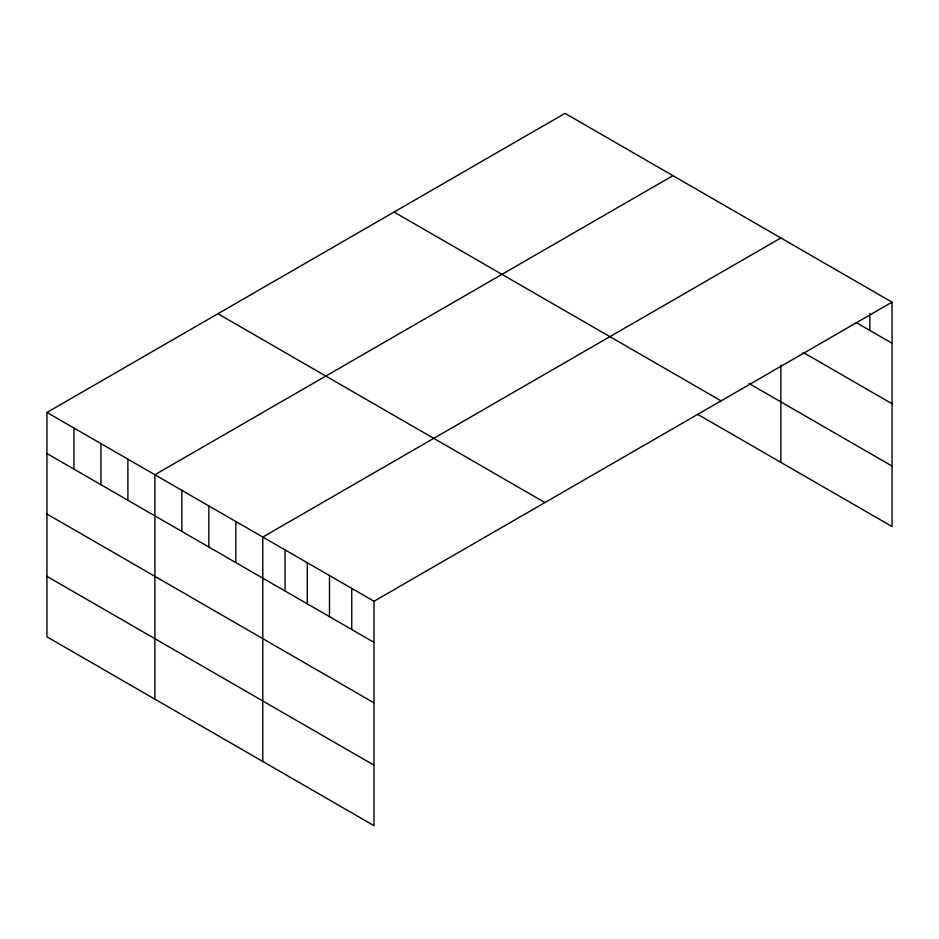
<?xml version="1.0" encoding="UTF-8"?>
<svg xmlns="http://www.w3.org/2000/svg" width="939" height="939" viewBox="0 0 939 939"><rect width="100%" height="100%" fill="white"/><g stroke="black" fill="none" stroke-linecap="round" stroke-linejoin="round"><path stroke-width="1.41" d="M892.05 302.158L373.98 601.253L373.98 825.651L46.95 636.842L46.95 412.444L565.02 113.349L892.05 302.158L892.05 526.556L697.466 414.216M672.934 175.652L154.876 474.758L154.876 699.156M780.861 237.966L262.791 537.061L262.791 761.459M856.227 322.57L892.05 343.251M803.091 352.383L892.05 403.747M748.97 383.464L892.05 466.061M394.051 212.05L721.093 400.859M217.907 313.743L544.949 502.553M46.95 412.444L373.98 601.253M46.95 453.537L373.98 642.358M46.95 514.032L373.98 702.841M46.95 576.358L373.98 765.168M869.807 313.403L869.807 330.411M780.861 365.036L780.861 462.364M351.749 588.424L351.749 629.517M329.507 575.584L329.507 616.677M307.276 562.743L307.276 603.836M285.033 549.902L285.033 590.995M235.818 521.485L235.818 562.578M208.834 505.91L208.834 547.003M181.849 490.334L181.849 531.427M127.892 459.183L127.892 500.276M100.907 443.595L100.907 484.7M73.935 428.02L73.935 469.124"/></g></svg>
